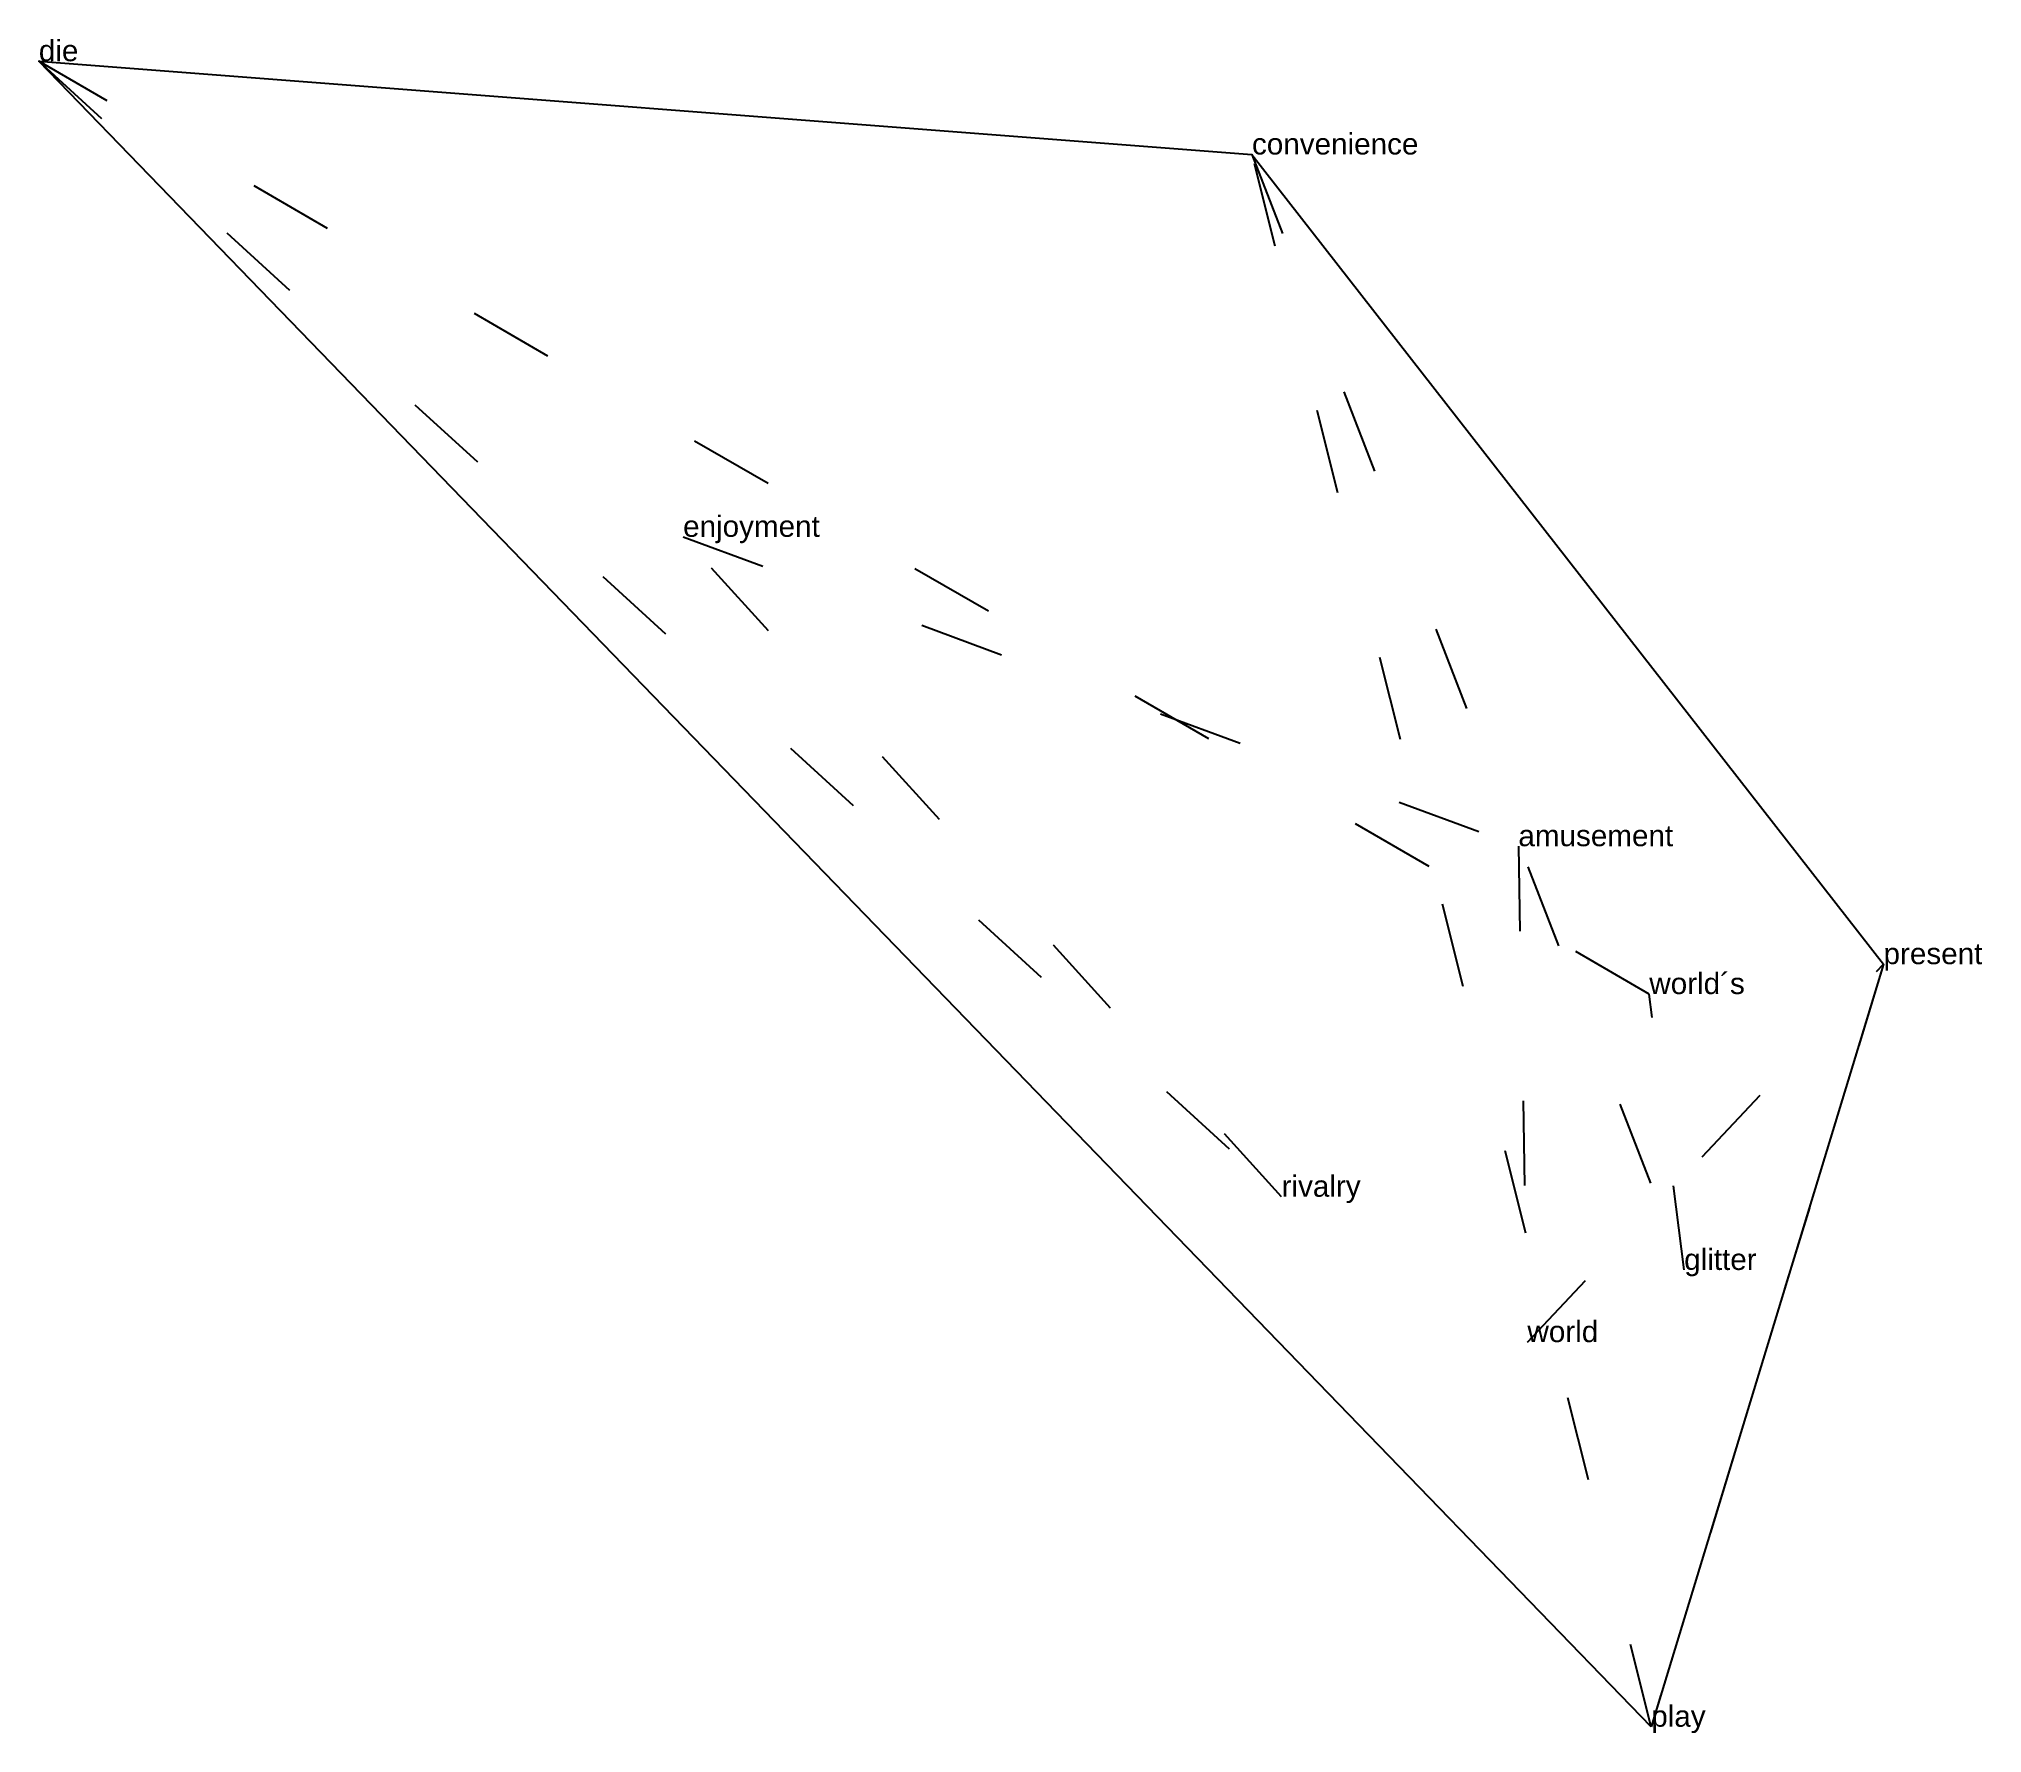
# Model space of a CAD drawing. Extents: x -2.38 to -0.09, y -1.66 to 0.33.
import ezdxf

# ---------------------------------------------------------------- set-up
doc = ezdxf.new("R2010")
doc.units = 0
doc.linetypes.add('DOT', pattern=[0.2, 0, -0.2])
doc.layers.add('TEXT', color=1, linetype='CONTINUOUS')
doc.styles.get("Standard").update_dxf_attribs({"font": 'arial.ttf'})

msp = doc.modelspace()

# ---------------------------------------------------------------- linework, layer by layer
at = {"layer": 'INTERNAL', "linetype": 'DOT'}
msp.add_polyline3d([(-0.6392, -0.6179, 0), (-0.6285, -1.2022, 0), (-0.2089, -0.7569, 0), (-0.4826, -1.6554, 0), (-0.9531, 0.1971, 0), (-0.4438, -1.1172, 0), (-0.4849, -0.7921, 0), (-2.3827, 0.307, 0), (-0.9182, -1.0309, 0), (-1.6235, -0.2534, 0), (-0.6392, -0.6179, 0)], close=True, dxfattribs=at)
at = {"layer": 'OUTLINE', "linetype": 'CONTINUOUS'}
msp.add_polyline3d([(-0.4826, -1.6554, 0), (-2.3827, 0.307, 0), (-0.9531, 0.1971, 0), (-0.2089, -0.7569, 0), (-0.4826, -1.6554, 0)], close=True, dxfattribs=at)

# ---------------------------------------------------------------- texts
at = {"layer": 'TEXT'}
for s, p in [('die', (-2.3827, 0.307)), ('convenience', (-0.9531, 0.1971)), ('enjoyment', (-1.6235, -0.2534)), ('amusement', (-0.6392, -0.6179)), ('present', (-0.2089, -0.7569)), ('world´s', (-0.4849, -0.7921)), ('rivalry', (-0.9182, -1.0309)), ('glitter', (-0.4438, -1.1172)), ('world', (-0.6285, -1.2022)), ('play', (-0.4826, -1.6554))]:
    msp.add_text(s, height=0.025, dxfattribs=at).set_placement(p)

doc.saveas('drawing.dxf')
